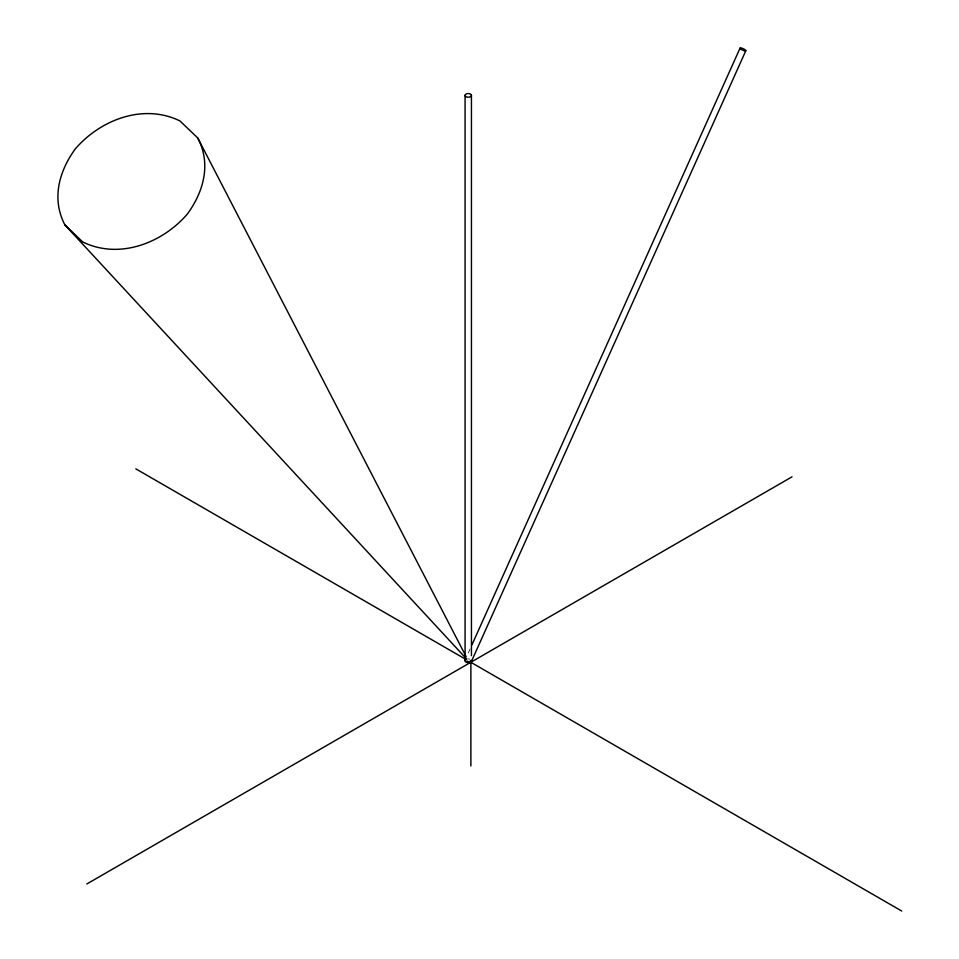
<?xml version="1.0" encoding="UTF-8"?>
<svg xmlns="http://www.w3.org/2000/svg" width="959" height="959" viewBox="0 0 959 959"><rect width="100%" height="100%" fill="white"/><g stroke="black" fill="none" stroke-linecap="round" stroke-linejoin="round"><path stroke-width="0.72" stroke-dasharray="4.79 3.6" d="M468.256 653.043L470.09 648.955M467.429 659.001A3.177 1.834 0 0 1 469.838 659.181"/><path stroke-width="1.44" d="M471.936 644.856L740.072 48.082M466.973 661.027A3.177 0.803 24.2 0 0 469.886 662.178L470.497 660.811L470.497 662.07L901.748 911.05M471.121 662.13L745.802 50.791A3.177 0.803 24.2 0 0 741.99 48.214A3.177 0.803 24.2 0 0 741.031 49.293A3.177 0.803 24.2 0 0 745.802 50.791M86.801 883.994L792.062 476.803M470.881 765.989L470.881 662.249L469.886 662.178M135.83 468.855L466.014 659.48M466.194 656.783L197.758 137.976L179.968 120.966C143.538 103.069 100.311 119.731 75.186 149.041C58.883 171.589 51.378 199.124 64.924 224.945L466.218 658.581M64.924 224.945L82.714 241.956C119.144 259.853 162.371 243.19 187.496 213.881C203.799 191.32 211.316 163.797 197.758 137.976M471.432 95.373A3.177 1.834 0 0 1 466.661 96.967A3.177 1.834 0 0 1 466.661 93.79A3.177 1.834 0 0 1 471.432 95.373L471.432 655.656M465.079 95.373L465.079 660.775M471.325 660.295A3.177 1.834 0 0 1 470.497 662.07L469.838 662.357A3.177 1.834 0 0 1 466.014 662.07A3.177 1.834 0 0 1 465.499 659.852A3.177 0.803 24.2 0 1 465.63 659.301M470.665 661.29A3.177 0.803 24.2 0 1 470.881 662.249"/></g></svg>
